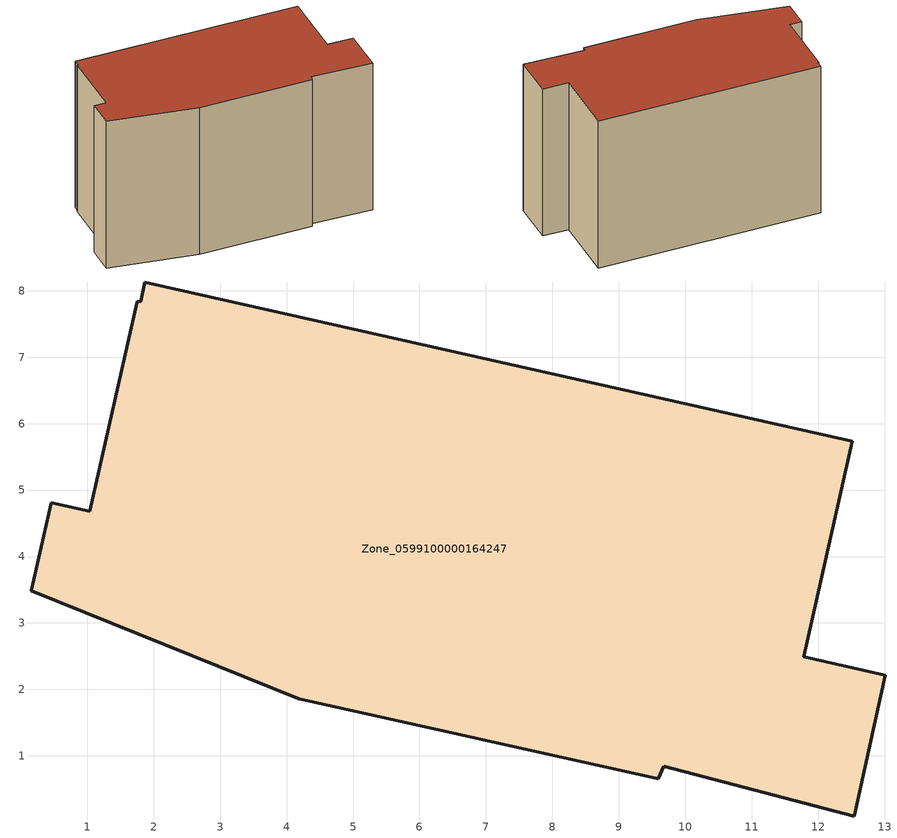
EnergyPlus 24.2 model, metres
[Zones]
Zone_0599100000164247
 floor ground (C_G): 9.59,0.65 4.18,1.86 0.16,3.49 0.46,4.81 1.04,4.68 1.75,7.84 1.81,7.83 1.86,8.13 12.51,5.73 11.78,2.49 13.01,2.21 12.54,0.1 9.68,0.84 z0
 wall outside (C_F): 12.54,0.1 13.01,2.21 11.78,2.49 12.51,5.73 1.86,8.13 1.81,7.83 1.75,7.84 1.04,4.68 0.46,4.81 0.16,3.49 4.18,1.86 9.59,0.65 9.68,0.84 12.54,0.1 z0:8.02
 roof outside (C_R): 4.18,1.86 9.59,0.65 9.68,0.84 12.54,0.1 13.01,2.21 11.78,2.49 12.51,5.73 1.86,8.13 1.81,7.83 1.75,7.84 1.04,4.68 0.46,4.81 0.16,3.49 z8.02
[BUILDING]
Pand.0599100000164247: North Axis=0; Terrain=City; Loads Convergence Tolerance Value=0.04; Temperature Convergence Tolerance Value=0.4; Solar Distribution=FullExterior; Maximum Number of Warmup Days=25; Minimum Number of Warmup Days=1
[Site:Location]
Rotterdam.The.Hague.AP_ZH_NLD Design_Conditions: Latitude=51.96; Longitude=4.45; Time Zone=1; Elevation=-4.5
[SITE:GROUNDTEMPERATURE:BUILDINGSURFACE]
18, 18, 18, 18, 18, 18, 18, 18, 18, 18, 18, 18
[MATERIAL] Thermal Absorptance=0.9; Solar Absorptance=0.7; Visible Absorptance=0.7
Name | Roughness | Thickness | Conductivity | Density | Specific Heat
G.TC.1975-1991 | MediumSmooth | 0.15 | 0.288461 | 540 | 1210
F.TC.1975-1991 | Rough | 0.3 | 0.230769 | 1920 | 840
R.TC.1975-1991 | MediumRough | 0.2 | 0.153846 | 1500 | 1000
[CONSTRUCTION]
C_G: G.TC.1975-1991
C_F: F.TC.1975-1991
C_R: R.TC.1975-1991
[ZONE]
Zone_0599100000164247: Type=1; Multiplier=1; Ceiling Height=Autocalculate; Volume=Autocalculate; Floor Area=autocalculate; Part of Total Floor Area=Yes
[ZONEINFILTRATION:DESIGNFLOWRATE]
Infil_Zone_0599100000164247: Zone or ZoneList or Space or SpaceList=Zone_0599100000164247; Schedule=AlwaysOn; Design Flow Rate Calculation Method=Flow/Area; Flow Rate per Floor Area=0.003; Constant Term Coefficient=1; Temperature Term Coefficient=0; Velocity Term Coefficient=0; Velocity Squared Term Coefficient=0
[HVACTEMPLATE:ZONE:IDEALLOADSAIRSYSTEM]
Zone_0599100000164247: Maximum Heating Supply Air Temperature=50; Minimum Cooling Supply Air Temperature=13; Maximum Heating Supply Air Humidity Ratio=0.0156; Minimum Cooling Supply Air Humidity Ratio=0.0077; Heating Limit=NoLimit; Cooling Limit=NoLimit; Dehumidification Control Type=ConstantSensibleHeatRatio; Cooling Sensible Heat Ratio=0.7; Dehumidification Setpoint=60; Humidification Control Type=None; Humidification Setpoint=30; Outdoor Air Method=None; Outdoor Air Flow Rate per Person=0.00944; Outdoor Air Flow Rate per Zone Floor Area=0; Outdoor Air Flow Rate per Zone=0; Demand Controlled Ventilation Type=None; Outdoor Air Economizer Type=NoEconomizer; Heat Recovery Type=None; Sensible Heat Recovery Effectiveness=0.7; Latent Heat Recovery Effectiveness=0.65
[ZONECONTROL:THERMOSTAT]
ThermostatControl_Zone_0599100000164247: Zone or ZoneList=Zone_0599100000164247; Control Type Schedule=DualSetpointControlType; Control 1=Thermostat_Zone_0599100000164247; Temperature Difference Between Cutout And Setpoint=0
[THERMOSTATSETPOINT:DUALSETPOINT]
Thermostat_Zone_0599100000164247: Heating Setpoint Temperature Schedule=HeatingSetpoint_Zone_0599100000164247; Cooling Setpoint Temperature Schedule=CoolingSetpoint_Zone_0599100000164247
[SCHEDULE:COMPACT]
HeatingSetpoint_Zone_0599100000164247: Through: 12/31, For: AllDays, Until: 24:00, 21
CoolingSetpoint_Zone_0599100000164247: Through: 12/31, For: AllDays, Until: 24:00, 24
DualSetpointControlType: Through: 12/31, For: AllDays, Until: 24:00, 4
AlwaysOn: Through: 12/31, For: AllDays, Until: 24:00, 1
